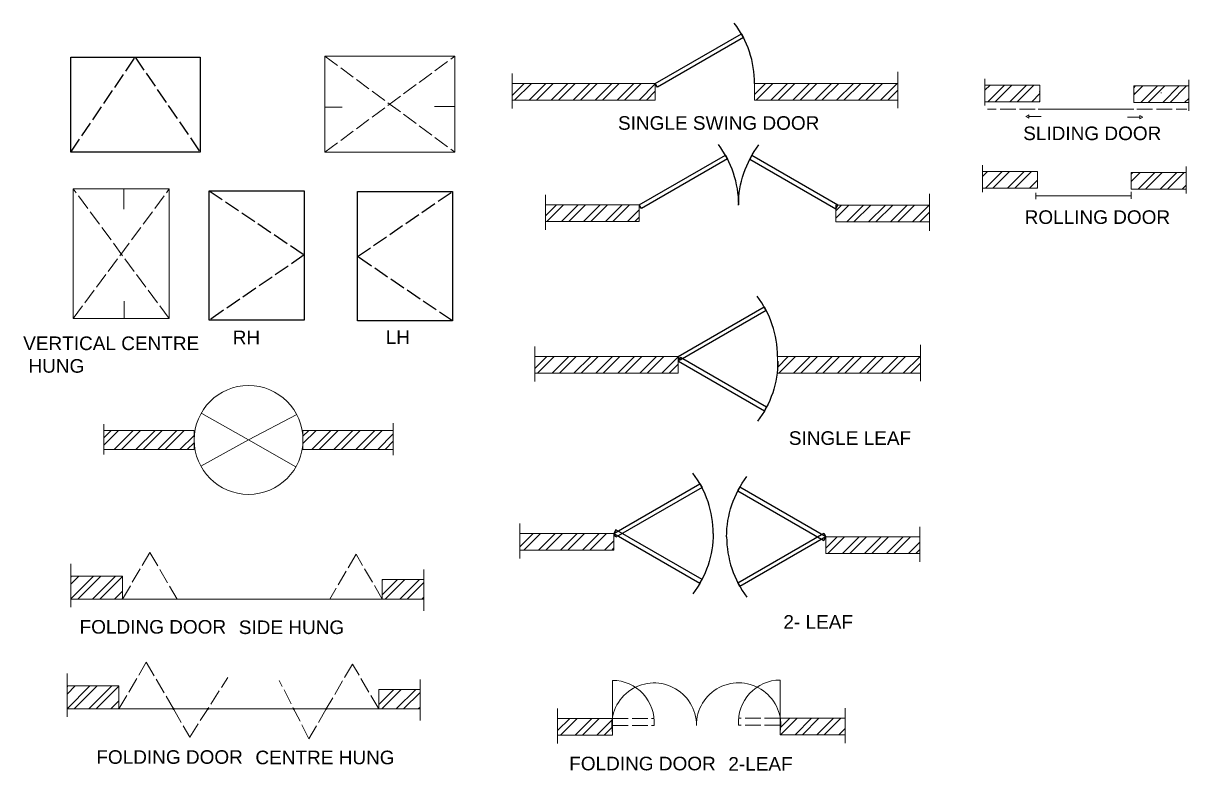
# Model space of a CAD drawing. Header units: millimetres. Extents: x 1287 to 66242, y 1495 to 12287.
# Drawn here: x 55517 to 66242, y 5278 to 12155 of the extents above; entities that cross this region are included whole.
import ezdxf

# ---------------------------------------------------------------- set-up
doc = ezdxf.new("R2010")
doc.units = ezdxf.units.MM
doc.linetypes.add('ACAD_ISO02W100', pattern=[15, 12, -3])
doc.styles.get("Standard").update_dxf_attribs({"font": 'arial.ttf'})
pattern_1 = [(45, (31551.4, 0), (-101.0279, 101.0279), []), (45, (31618.75, 0), (-101.0279, 101.0279), [])]

# ---------------------------------------------------------------- blocks, each defined once
blk = doc.blocks.new('Door - Left Hung 36 in.')
blk.add_lwpolyline([(0.75, -1.3), (0, 0), (31.18, 18), (31.93, 16.7)], close=True)
blk.add_arc((0, 0), 36, 0, 37.3101)

msp = doc.modelspace()

# ---------------------------------------------------------------- hatches: boundary and pattern name
at = {"lineweight": 18, "ltscale": 2}
h = msp.add_hatch(dxfattribs=at)
h.set_pattern_fill('ANSI32', color=256, scale=15)
h.set_pattern_definition(pattern_1)
h.paths.add_polyline_path([(61333, 11447), (61333, 11601), (60015, 11601), (60015, 11447)])
h.paths.add_polyline_path([(63565, 11447), (63565, 11601), (62247, 11601), (62247, 11447)])
h = msp.add_hatch(dxfattribs=at)
h.set_pattern_fill('ANSI32', color=256, scale=15)
h.set_pattern_definition([(45, (31381.28, 2666.84), (-101.0279, 101.0279), []), (45, (31448.63, 2666.84), (-101.0279, 101.0279), [])])
h.paths.add_polyline_path([(64873, 11433), (64873, 11587), (64367, 11587), (64367, 11433)])
h.paths.add_polyline_path([(66242, 11425), (66242, 11578), (65736, 11578), (65736, 11425)])
h = msp.add_hatch(color=256, dxfattribs=at)
h.dxf.hatch_style = 1
h.paths.add_polyline_path([(64742, 11298), (64771, 11281), (64771, 11314)])
h.paths.add_polyline_path([(65791, 11308), (65791, 11275), (65820, 11291)])
h = msp.add_hatch(dxfattribs=at)
h.set_pattern_fill('ANSI32', color=256, scale=15)
h.set_pattern_definition([(45, (31358.23, 1870.26), (-101.0279, 101.0279), []), (45, (31425.59, 1870.26), (-101.0279, 101.0279), [])])
h.paths.add_polyline_path([(64850, 10637), (64850, 10791), (64344, 10791), (64344, 10637)])
h.paths.add_polyline_path([(66219, 10628), (66219, 10782), (65713, 10782), (65713, 10628)])
h = msp.add_hatch(dxfattribs=at)
h.set_pattern_fill('ANSI32', color=256, scale=15)
h.set_pattern_definition(pattern_1)
h.paths.add_polyline_path([(61186, 10330), (61186, 10484), (60322, 10484), (60322, 10330)])
h.paths.add_polyline_path([(63858, 10327), (63858, 10481), (63014, 10481), (62995, 10448), (62995, 10327)])
h = msp.add_hatch(dxfattribs=at)
h.set_pattern_fill('ANSI32', color=256, scale=15)
h.set_pattern_definition([(45, (31761.35, -2511.55), (-101.0279, 101.0279), []), (45, (31828.7, -2511.55), (-101.0279, 101.0279), [])])
h.paths.add_polyline_path([(61543, 8935), (61543, 9089), (60225, 9089), (60225, 8935)])
h.paths.add_polyline_path([(63775, 8935), (63775, 9089), (62457, 9089), (62457, 8935)])
h = msp.add_hatch(dxfattribs=at)
h.set_pattern_fill('ANSI32', color=256, scale=15)
h.set_pattern_definition(pattern_1)
h.paths.add_polyline_path([(57089, 8232), (57089, 8407), (56258, 8407), (56258, 8232)])
h.paths.add_polyline_path([(58091, 8409), (58091, 8234), (58921, 8234), (58921, 8409)])
h = msp.add_hatch(dxfattribs=at)
h.set_pattern_fill('ANSI32', color=256, scale=15)
h.set_pattern_definition([(45, (31551.4, -992.56), (-101.0279, 101.0279), []), (45, (31618.75, -992.56), (-101.0279, 101.0279), [])])
h.paths.add_polyline_path([(60952, 7307), (60952, 7460), (60088, 7460), (60088, 7307)])
h.paths.add_polyline_path([(62904, 7430), (62904, 7276), (63767, 7276), (63767, 7430)])
h = msp.add_hatch(dxfattribs=at)
h.set_pattern_fill('ANSI32', color=256, scale=15)
h.set_pattern_definition([(45, (22936.7, -4538.47), (-101.0279, 101.0279), []), (45, (23004.06, -4538.47), (-101.0279, 101.0279), [])])
h.paths.add_polyline_path([(56429, 6856), (56429, 7068), (55953, 7068), (55953, 6856)])
h.paths.add_polyline_path([(58821, 7036), (58821, 6856), (59202, 6856), (59202, 7036)])
h = msp.add_hatch(dxfattribs=at)
h.set_pattern_fill('ANSI32', color=256, scale=15)
h.set_pattern_definition([(45, (22904.1, -5548.85), (-101.0279, 101.0279), []), (45, (22971.46, -5548.85), (-101.0279, 101.0279), [])])
h.paths.add_polyline_path([(56397, 5846), (56397, 6057), (55920, 6057), (55920, 5846)])
h.paths.add_polyline_path([(58788, 6025), (58788, 5846), (59169, 5846), (59169, 6025)])
h = msp.add_hatch(color=256, dxfattribs=at)
h.dxf.hatch_style = 1
h.paths.add_polyline_path([(56905, 5846), (56899, 5846), (56902, 5841, 0.26715)])
h.paths.add_polyline_path([(56896, 5851), (56899, 5846), (56905, 5846, 0.578345)])
h.paths.add_polyline_path([(56896, 5851, 0.26715), (56893, 5846), (56899, 5846)])
h.paths.add_polyline_path([(56899, 5846), (56893, 5846, 0.578345), (56902, 5841)])
h.paths.add_polyline_path([(57217, 5850, 0.591845), (57209, 5846), (57214, 5846)])
h.paths.add_polyline_path([(57217, 5850), (57214, 5846), (57219, 5846, 0.256403)])
h.paths.add_polyline_path([(57214, 5846), (57209, 5846, 0.256403), (57212, 5842)])
h.paths.add_polyline_path([(57219, 5846), (57214, 5846), (57212, 5842, 0.591845)])
h.paths.add_polyline_path([(58004, 5850), (58006, 5846), (58011, 5846, 0.560162)])
h.paths.add_polyline_path([(58004, 5850, 0.281918), (58001, 5846), (58006, 5846)])
h.paths.add_polyline_path([(58006, 5846), (58001, 5846, 0.560162), (58008, 5841)])
h.paths.add_polyline_path([(58011, 5846), (58006, 5846), (58008, 5841, 0.281918)])
h.paths.add_polyline_path([(58308, 5850, 0.579158), (58300, 5846), (58305, 5846)])
h.paths.add_polyline_path([(58308, 5850), (58305, 5846), (58310, 5846, 0.266498)])
h.paths.add_polyline_path([(58305, 5846), (58300, 5846, 0.266498), (58303, 5841)])
h.paths.add_polyline_path([(58310, 5846), (58305, 5846), (58303, 5841, 0.579158)])
h = msp.add_hatch(dxfattribs=at)
h.set_pattern_fill('ANSI32', color=256, scale=15)
h.set_pattern_definition([(45, (27106.8, -3838.12), (-101.0279, 101.0279), []), (45, (27174.15, -3838.12), (-101.0279, 101.0279), [])])
h.paths.add_polyline_path([(60939, 5605), (60939, 5622, -0.088691), (60938, 5759), (60434, 5759), (60434, 5605)])
h.paths.add_polyline_path([(62483, 5762), (62483, 5759, -0.079599), (62483, 5637), (62483, 5609), (63081, 5609), (63081, 5762)])

# ---------------------------------------------------------------- linework, layer by layer
for p, q in [((55955, 11843), (57145, 11843)), ((55955, 10969), (55955, 11843)), ((57145, 11843), (57145, 10969)), ((57145, 10969), (55955, 10969)), ((57229, 9424), (57229, 10614)), ((57229, 10614), (58103, 10614)), ((58103, 10614), (58103, 9424)), ((58592, 9416), (58592, 10607)), ((58592, 10607), (59466, 10607)), ((59466, 10607), (59466, 9416)), ((58103, 9424), (57229, 9424)), ((59466, 9416), (58592, 9416))]:
    msp.add_line(p, q)
at = {"linetype": 'ACAD_ISO02W100', "ltscale": 12}
for p, q in [((55955, 10969), (56546, 11843)), ((56546, 11843), (57145, 10969)), ((57229, 10614), (58103, 10023)), ((58592, 10008), (59466, 10607)), ((58103, 10023), (57229, 9424)), ((59466, 9416), (58592, 10008))]:
    msp.add_line(p, q, dxfattribs=at)
at = {"linetype": 'ACAD_ISO02W100', "lineweight": 18, "ltscale": 12}
for p, q in [((58293, 11853), (59487, 10969)), ((58293, 10969), (59487, 11853)), ((64830, 11364), (64389, 11364)), ((65766, 11364), (66224, 11364)), ((55976, 9438), (56860, 10631)), ((56860, 9438), (55976, 10631)), ((56429, 6856), (56682, 7286)), ((56682, 7286), (56932, 6856)), ((58579, 7269), (58338, 6856)), ((58821, 6856), (58579, 7269)), ((56397, 5846), (56649, 6275)), ((56649, 6275), (56899, 5846)), ((58547, 6259), (58305, 5846)), ((58788, 5846), (58547, 6259)), ((57049, 5587), (57398, 6134)), ((58146, 5572), (57872, 6109)), ((56899, 5846), (57049, 5587)), ((58305, 5846), (58146, 5572)), ((60939, 5759), (61322, 5759)), ((60939, 5695), (61322, 5695)), ((62483, 5762), (62100, 5762)), ((62483, 5698), (62100, 5698))]:
    msp.add_line(p, q, dxfattribs=at)
at = {"lineweight": 18, "ltscale": 2}
for p, q in [((60015, 11692), (60015, 11370)), ((63565, 11707), (63565, 11374)), ((64367, 11644), (64367, 11398)), ((66242, 11634), (66242, 11348)), ((66242, 11634), (66242, 11385)), ((64866, 11523), (64873, 11523)), ((65743, 11514), (65736, 11514)), ((65984, 11514), (65991, 11514)), ((58293, 11384), (58452, 11384)), ((59487, 11389), (59301, 11389)), ((64771, 11298), (64884, 11298)), ((64857, 11364), (65736, 11364)), ((65791, 11291), (65679, 11291)), ((64344, 10848), (64344, 10601)), ((66219, 10837), (66219, 10589)), ((56441, 10631), (56441, 10446)), ((60322, 10575), (60322, 10254)), ((63858, 10587), (63858, 10244)), ((64834, 10596), (64834, 10538)), ((64834, 10567), (65713, 10567)), ((65713, 10603), (65713, 10539)), ((62995, 10327), (62995, 10481)), ((56445, 9438), (56445, 9597)), ((60225, 9180), (60225, 8859)), ((63775, 9196), (63775, 8863)), ((57590, 8321), (57161, 8564)), ((57590, 8321), (58034, 8554)), ((58921, 8476), (58921, 8181)), ((56258, 8466), (56258, 8187)), ((57152, 8079), (57590, 8321)), ((58026, 8075), (57590, 8321)), ((60088, 7552), (60088, 7230)), ((63767, 7521), (63767, 7199)), ((55953, 7182), (55953, 6782)), ((59202, 7128), (59202, 6749)), ((55953, 6856), (59202, 6856)), ((55920, 6171), (55920, 5772)), ((59169, 6117), (59169, 5739)), ((60939, 5759), (60939, 6109)), ((62483, 5762), (62483, 6112)), ((55920, 5846), (59169, 5846)), ((60434, 5851), (60434, 5529)), ((63081, 5854), (63081, 5532)), ((60932, 5695), (60939, 5695)), ((61712, 5695), (61713, 5695))]:
    msp.add_line(p, q, dxfattribs=at)
for points in [[(58293, 10969), (59487, 10969), (59487, 11853), (58293, 11853)], [(60015, 11601), (61333, 11601), (61333, 11447), (60015, 11447)], [(62247, 11601), (63565, 11601), (63565, 11447), (62247, 11447)], [(64742, 11298), (64771, 11281), (64771, 11314)], [(65820, 11291), (65791, 11275), (65791, 11308)], [(56860, 9438), (56860, 10631), (55976, 10631), (55976, 9438)], [(60225, 9089), (61543, 9089), (61543, 8935), (60225, 8935)], [(62457, 9089), (63775, 9089), (63775, 8935), (62457, 8935)], [(56258, 8407), (57089, 8407), (57089, 8232), (56258, 8232)], [(58091, 8409), (58921, 8409), (58921, 8234), (58091, 8234)], [(55953, 6856), (56429, 6856), (56429, 7068), (55953, 7068)], [(59202, 6856), (58821, 6856), (58821, 7036), (59202, 7036)], [(55920, 5846), (56397, 5846), (56397, 6057), (55920, 6057)], [(59169, 5846), (58788, 5846), (58788, 6025), (59169, 6025)]]:
    msp.add_lwpolyline(points, close=True, dxfattribs=at)
for points in [[(64367, 11587), (64873, 11587), (64873, 11433), (64367, 11433)], [(66242, 11578), (65736, 11578), (65736, 11425), (66242, 11425)], [(64344, 10791), (64850, 10791), (64850, 10637), (64344, 10637)], [(66219, 10782), (65713, 10782), (65713, 10628), (66219, 10628)], [(60322, 10484), (61186, 10484), (61186, 10330), (60322, 10330)], [(62995, 10481), (63858, 10481), (63858, 10327), (62995, 10327)], [(60088, 7460), (60952, 7460), (60952, 7307), (60088, 7307)], [(63767, 7430), (62904, 7430), (62904, 7276), (63767, 7276)], [(60434, 5759), (60939, 5759), (60939, 5605), (60434, 5605)], [(63081, 5762), (62483, 5762), (62483, 5609), (63081, 5609)]]:
    msp.add_lwpolyline(points, dxfattribs=at)
for centre, radius in [((57590, 8321), 501), ((56899, 5846), 5.75), ((57214, 5846), 4.99), ((58006, 5846), 4.99), ((58305, 5846), 4.99)]:
    msp.add_circle(centre, radius, dxfattribs=at)
for centre, radius, start, end in [((61322, 5695), 390, 0, 190.799), ((60939, 5725), 384, 355.488, 90), ((62100, 5698), 388, 350.8979, 180.4499), ((62483, 5728), 384, 90, 184.512)]:
    msp.add_arc(centre, radius, start, end, dxfattribs=at)

# ---------------------------------------------------------------- block references
at = {"linetype": 'ACAD_ISO02W100', "lineweight": 90, "ltscale": 2, "xscale": 25.4, "yscale": 25.4, "zscale": 25.4}
msp.add_blockref('Door - Left Hung 36 in.', (61333, 11601), dxfattribs=at)
at = {"linetype": 'ACAD_ISO02W100', "lineweight": 200, "ltscale": 2, "yscale": 25.4, "zscale": 25.4}
for p, xscale in [((61186, 10484), 25.4), ((63014, 10482), -25.4), ((61543, 9089), 25.4), ((60952, 7460), 25.4), ((62904, 7430), -25.4)]:
    msp.add_blockref('Door - Left Hung 36 in.', p, dxfattribs=dict(at, xscale=xscale))
at = {"linetype": 'ACAD_ISO02W100', "lineweight": 200, "ltscale": 2, "yscale": 25.4, "zscale": 25.4, "rotation": 180}
for p, xscale in [((61547, 9047), -25.4), ((60952, 7460), -25.4), ((62904, 7430), 25.4)]:
    msp.add_blockref('Door - Left Hung 36 in.', p, dxfattribs=dict(at, xscale=xscale))

# ---------------------------------------------------------------- texts
at = {"lineweight": 200, "ltscale": 150, "char_height": 125, "attachment_point": 1}
for s, width, heights, insert in [('SINGLE SWING DOOR', 1844.48, [225], (60990, 11300)), ('SLIDING DOOR', 1445.7, [247], (64719, 11205)), ('ROLLING DOOR', 1445.7, [247], (64732, 10434)), ('VERTICAL CENTRE\\P HUNG', 1649.06, [414], (55516, 9273)), ('RH', 1844.48, [225], (57444, 9327)), ('LH', 1844.48, [225], (58852, 9329)), ('SINGLE LEAF', 1844.48, [225], (62562, 8401)), ('FOLDING DOOR', 1445.7, [247], (56035, 6664)), ('SIDE HUNG', 1844.48, [225], (57500, 6660)), ('2- LEAF', 1844.48, [225], (62512, 6709)), ('FOLDING DOOR', 1445.7, [247], (56189, 5466)), ('CENTRE HUNG', 1844.48, [225], (57653, 5462)), ('FOLDING DOOR', 1445.7, [247], (60541, 5406)), ('2-LEAF', 1844.48, [225], (62005, 5403))]:
    msp.add_mtext_dynamic_manual_height_columns(s, width=width, gutter_width=12.5, heights=heights, dxfattribs=dict(at, insert=insert))

doc.saveas('drawing.dxf')
